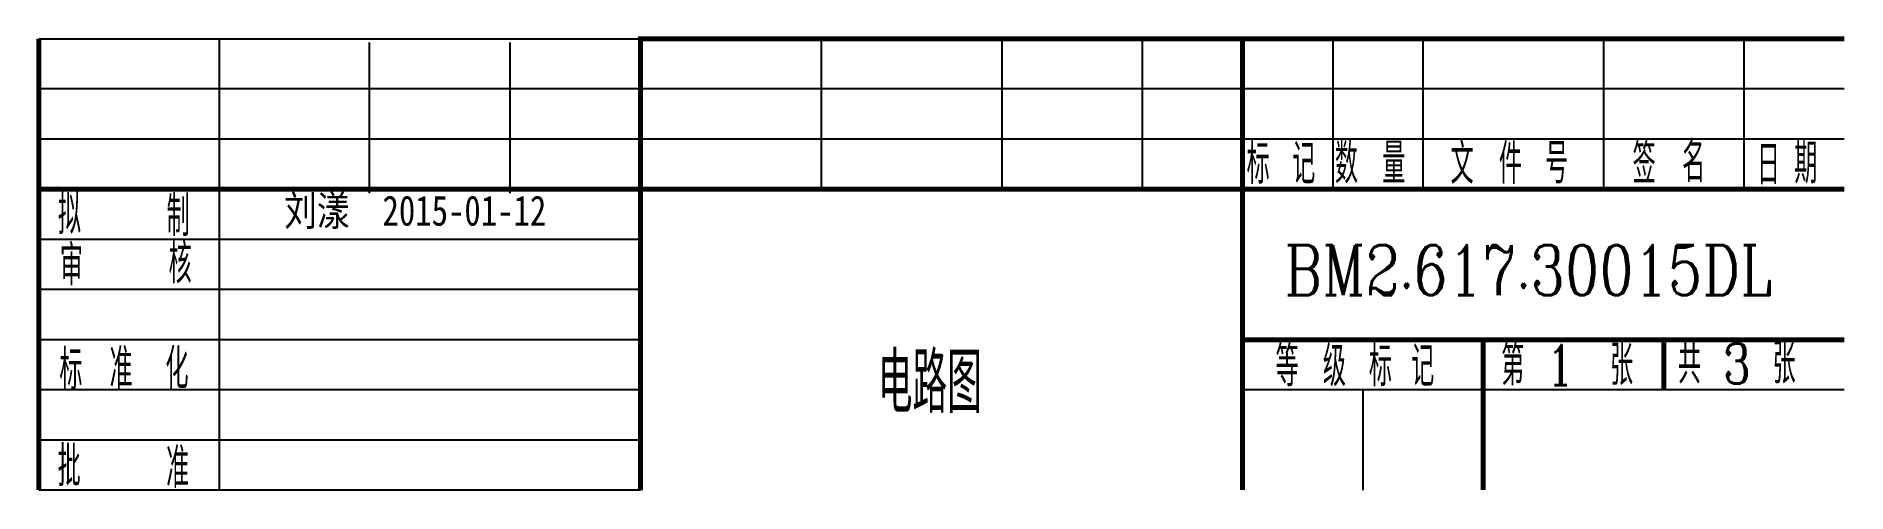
# Model space of a CAD drawing. Header units: inches. Extents: x -180 to 0, y 0 to 45.
import ezdxf

# ---------------------------------------------------------------- set-up
doc = ezdxf.new("R2010")
doc.units = ezdxf.units.IN
doc.header["$MEASUREMENT"] = 0
doc.styles.add('L', font='ROMANC.shx', dxfattribs={"width": 0.8, "bigfont": 'gbcbig.shx'})

msp = doc.modelspace()

# ---------------------------------------------------------------- linework, layer by layer
at = {"lineweight": -3}
msp.add_line((-180, 45), (-120, 45), dxfattribs=at)
at = {"const_width": 0.5}
for points in [[(-180, 45), (-180, 0.02)], [(-120, 0), (-120, 45), (0, 45)], [(-60, 45), (-60, 0.02)], [(0, 30), (-180, 30)], [(0, 15), (-60, 15)], [(-36, 15), (-36, 0.02)], [(-18, 15), (-18, 10)]]:
    msp.add_lwpolyline(points, dxfattribs=at)
for points in [[(-162, 45), (-162, 0.02)], [(-147.05, 44.62), (-147.05, 29.62)], [(-133.05, 44.62), (-133.05, 29.62)], [(-102, 45), (-102, 30)], [(-84, 45), (-84, 30)], [(-70, 45), (-70, 30)], [(-51, 45), (-51, 30)], [(-42, 45), (-42, 30)], [(-24, 45), (-24, 30)], [(-10, 45), (-10, 30)], [(0, 40), (-180, 40)], [(0, 35), (-180, 35)], [(-120, 25), (-180, 25)], [(-120, 20), (-180, 20)], [(-120, 15), (-180, 15)], [(-120, 10), (-180, 10)], [(0, 10), (-60, 10)], [(-48, 10), (-48, 0.02)], [(-120, 5), (-180, 5)], [(-120, 0), (-180, 0)]]:
    msp.add_lwpolyline(points)

# ---------------------------------------------------------------- texts
at = {"style": 'L', "width": 0.8}
for s, height, p in [('标', 4, (-59.58, 30.53)), ('记', 4, (-55.04, 30.53)), ('数', 4, (-50.78, 30.58)), ('量', 4, (-46.06, 30.58)), ('文', 4, (-39.25, 30.53)), ('件', 4, (-34.43, 30.53)), ('号', 4, (-29.82, 30.58)), ('签  ', 4, (-21.1, 30.58)), ('名', 4, (-16.17, 30.73)), ('日', 4, (-8.71, 30.43)), ('期', 4, (-4.99, 30.58)), ('拟', 4, (-178.09, 25.52)), ('制', 4, (-167.25, 25.32)), ('审   ', 4, (-177.89, 20.41)), ('核', 4, (-167.05, 20.62)), ('BM2.617.30015DL', 5, (-55.8, 19.44)), ('准', 4, (-172.94, 10.12)), ('化', 4, (-167.37, 10.12)), ('等', 4, (-56.7, 10.36)), ('级', 4, (-51.98, 10.36)), ('标', 4, (-47.39, 10.36)), ('记', 4, (-43.18, 10.36)), ('第 1 ', 4, (-34.2, 10.47)), ('张', 4, (-23.35, 10.47)), ('共 3 张', 4, (-16.58, 10.63)), ('标', 4, (-177.94, 9.98)), ('电路图', 6, (-96.35, 7.71)), ('批', 4, (-178.12, 0.39)), ('准', 4, (-167.3, 0.22))]:
    msp.add_text(s, height=height, dxfattribs=at).set_placement(p)
at = {"lineweight": -3, "insert": (-155.54, 29.37), "char_height": 3, "width": 33.3111, "attachment_point": 1, "style": 'L'}
msp.add_mtext('{\\fSimSun|b0|i0|c134|p2;刘漾  2015-01-12}', dxfattribs=at)

doc.saveas('drawing.dxf')
